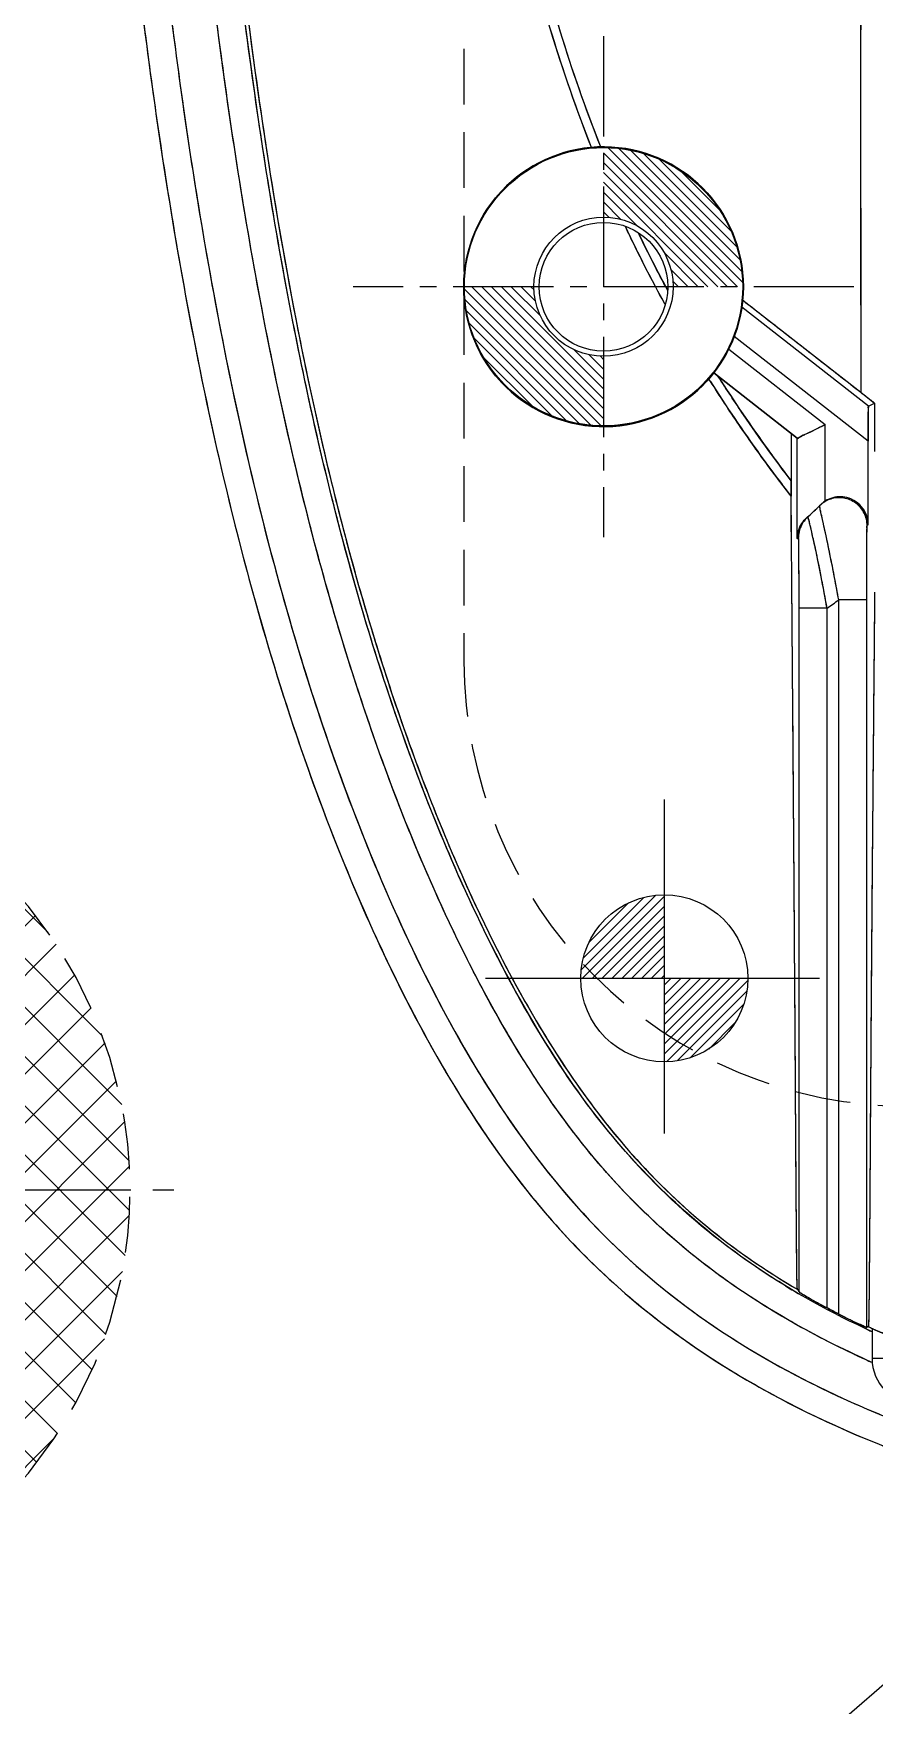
# Model space of a CAD drawing. Header units: millimetres. Extents: x 21466 to 22834, y -21631 to -20664.
# Drawn here: x 22131.31 to 22146.43, y -20914.8 to -20884.76 of the extents above; entities that cross this region are included whole.
import ezdxf

# ---------------------------------------------------------------- set-up
doc = ezdxf.new("R2010")
doc.units = ezdxf.units.MM
doc.header["$LTSCALE"] = 8
for name, pattern in [('CENTER2', [1.125, 0.75, -0.125, 0.125, -0.125]), ('HIDDEN', [0.375, 0.25, -0.125]), ('HIDDEN2', [0.1875, 0.125, -0.0625])]:
    doc.linetypes.add(name, pattern=pattern)
for name, color, linetype in [('Cav-cor', 30, 'Continuous'), ('PIN', 5, 'Continuous'), ('PRODUCT', 1, 'Continuous'), ('SP', 3, 'Continuous'), ('WT', 4, 'Continuous')]:
    doc.layers.add(name, color=color, linetype=linetype)

# ---------------------------------------------------------------- blocks, each defined once
blk = doc.blocks.new('20160825.183103')
at = {"layer": 'SP', "linetype": 'HIDDEN'}
for radius in [21.5, 20, 19]:
    blk.add_circle((0, 0), radius, dxfattribs=at)
blk = doc.blocks.new('20150513.114820')
at = {"layer": 'WT', "linetype": 'Continuous'}
h = blk.add_hatch(dxfattribs=at)
h.set_pattern_fill('ANSI37', color=125, scale=5, angle=270, style=0)
h.set_pattern_definition([(315, (23425.0146, -23957.4168), (0.441941738, 0.441941738), []), (45, (23425.0146, -23957.4168), (-0.441941738, 0.441941738), [])])
h.paths.add_polyline_path([(8, 0), (5.5, 0, 1), (-5.5, 0), (-8, 0, -1)])
h.paths.add_polyline_path([(-8, 0), (-5.5, 0, 0.414214), (0, -5.5, 0.414214), (5.5, 0), (8, 0, -0.414214), (0, -8, -0.414214)])
at = {"layer": 'WT', "color": 125, "linetype": 'CENTER2', "ltscale": 0.4}
for p, q in [((0, 8.788), (0, -8.788)), ((8.788, 0), (-8.788, 0))]:
    blk.add_line(p, q, dxfattribs=at)
at = {"layer": 'WT', "color": 125, "linetype": 'HIDDEN2'}
for radius in [8, 5.5, 4]:
    blk.add_circle((0, 0), radius, dxfattribs=at)

msp = doc.modelspace()

# ---------------------------------------------------------------- hatches: boundary and pattern name
at = {"layer": 'PIN', "linetype": 'Continuous'}
h = msp.add_hatch(dxfattribs=at)
h.set_pattern_fill('ANSI31', color=216, angle=270, style=0)
h.set_pattern_definition([(315, (22376.2652, -20583.67925), (0.088388348, 0.088388348), [])])
h.paths.add_polyline_path([(22141.556, -20891.808), (22141.556, -20890.558, -0.414214), (22140.306, -20889.308), (22139.056, -20889.308, 0.414214)])
h.paths.add_polyline_path([(22141.556, -20886.808), (22141.556, -20888.058, -0.414214), (22142.806, -20889.308), (22144.056, -20889.308, 0.414214)])
h = msp.add_hatch(dxfattribs=at)
h.set_pattern_fill('ANSI31', color=3, angle=270, style=0)
h.set_pattern_definition([(225, (22347.93004, -20887.49256), (-0.08838835, 0.08838835), [])])
h.paths.add_polyline_path([(22142.648, -20901.732), (22141.148, -20901.732, -0.414214), (22142.648, -20900.232)])
h.paths.add_polyline_path([(22142.648, -20903.232), (22142.648, -20901.732), (22144.148, -20901.732, -0.414214)])

# ---------------------------------------------------------------- linework, layer by layer
at = {"linetype": 'HIDDEN2'}
msp.add_lwpolyline([(22139.048, -20882.032), (22139.048, -20896.032, 0.414214), (22147.048, -20904.032), (22171.048, -20904.032, 0.414214), (22179.048, -20896.032), (22179.048, -20882.032, 0.414214), (22171.048, -20874.032), (22147.048, -20874.032, 0.414214)], format="xyb", close=True, dxfattribs=at)
at = {"color": 8, "linetype": 'HIDDEN', "ltscale": 5}
msp.add_circle((22160.048, -20930.532), 21, dxfattribs=at)
at = {"layer": 'Cav-cor', "color": 241}
for p, q in [((22141.506, -20886.796), (22141.489, -20886.752)), ((22144.057, -20889.547), (22144.042, -20889.675)), ((22146.315, -20891.451), (22144.042, -20889.675)), ((22144.057, -20889.547), (22146.177, -20891.203)), ((22146.31, -20892.085), (22143.903, -20890.204)), ((22143.805, -20890.427), (22145.541, -20891.783)), ((22145.038, -20892.029), (22143.536, -20890.855)), ((22143.478, -20891.009), (22143.448, -20890.961)), ((22146.177, -20891.203), (22146.425, -20891.397)), ((22146.315, -20891.451), (22146.425, -20891.397)), ((22146.425, -20891.397), (22146.426, -20892.27)), ((22145.359, -20891.872), (22145.541, -20891.783)), ((22145.541, -20893.158), (22145.541, -20891.783)), ((22144.927, -20891.942), (22144.927, -20892.792)), ((22145.038, -20893.833), (22145.038, -20892.029)), ((22145.197, -20891.951), (22145.359, -20891.872)), ((22146.31, -20893.584), (22146.31, -20892.085)), ((22144.93, -20893.459), (22144.928, -20893.071)), ((22144.934, -20893.971), (22144.93, -20893.459)), ((22145.069, -20907.367), (22145.069, -20895.084)), ((22145.572, -20895.084), (22145.069, -20895.084)), ((22145.572, -20907.652), (22145.572, -20895.084)), ((22145.781, -20907.762), (22145.781, -20894.932)), ((22146.284, -20894.932), (22145.781, -20894.932)), ((22146.284, -20908.003), (22146.284, -20894.932)), ((22145.069, -20907.367), (22145.045, -20907.324)), ((22146.308, -20907.987), (22146.284, -20908.003)), ((22146.38, -20908.026), (22146.38, -20908.564)), ((22146.417, -20908.038), (22146.516, -20908.083)), ((22146.383, -20908.633), (22146.352, -20908.619)), ((22146.782, -20908.564), (22146.38, -20908.564))]:
    msp.add_line(p, q, dxfattribs=at)
msp.add_lwpolyline([(22146.318, -20907.992), (22146.325, -20907.995), (22146.417, -20908.038)], dxfattribs=at)
msp.add_circle((22141.556, -20889.308), 1.156, dxfattribs=at)
for centre, radius, start, end in [((31210.046, -20883.32), 9063.872, 179.7976054, 180.0498302), ((22141.556, -20889.308), 2.513, 354.528, 351.6004), ((22163.566, -20878.103), 23.87, 205.0768, 207.037), ((22163.842, -20877.922), 24.036, 205.666, 208.4559), ((22164.382, -20877.687), 24.786, 207.0368, 208.8141), ((22165.526, -20877.004), 25.954, 212.417, 215.9631), ((22165.554, -20877.048), 26.12, 212.3096, 215.8154), ((22164.415, -20877.873), 24.714, 215.8096, 217.9517), ((22165.201, -20877.236), 25.554, 215.9722, 216.277), ((22164.206, -20877.97), 24.319, 216.2692, 217.5538), ((22181.54, -20892.85), 36.613, 179.9086, 180.3459), ((22141.556, -20889.308), 5.527, 311.4069, 314.8375), ((22145.807, -20893.583), 0.502, 0.0008, 134.8341), ((22145.551, -20893.838), 0.513, 131.4184, 179.494), ((22142.059, -20889.308), 6.029, 314.5987, 314.8338), ((22141.054, -20889.308), 6.03, 311.3649, 311.6431), ((22145.566, -20893.814), 0.506, 163.9339, 179.9542), ((22141.556, -20889.308), 7.035, 304.8066, 306.9144), ((22152.077, -20895.351), 13.941, 238.6501, 239.7537), ((22152.757, -20894.13), 15.313, 242.0139, 242.899), ((22153.292, -20893.042), 16.551, 244.9816, 245.2265), ((22153.316, -20892.985), 17.115, 244.9331, 245.1702), ((22153.449, -20892.696), 17.434, 245.172, 245.9757), ((22147.184, -20908.564), 0.804, 180, 270), ((22153.817, -20891.853), 19.157, 246.1484, 249.2557)]:
    msp.add_arc(centre, radius, start, end, dxfattribs=at)
msp.add_ellipse((22146.315, -20892.088), major_axis=(0, 0.638), ratio=0.006877, start_param=0.003354, end_param=1.565423, dxfattribs=at)
for points, knots in [([(22146.065, -20908.488), (22145.269, -20908.116), (22143.73, -20907.246), (22141.733, -20905.495), (22140.152, -20903.368), (22138.893, -20901.047), (22137.849, -20898.622), (22136.691, -20895.3), (22135.614, -20891.03), (22134.73, -20885.827), (22134.142, -20880.583), (22133.754, -20875.322), (22133.498, -20870.052), (22133.402, -20864.777), (22133.444, -20859.501), (22133.583, -20854.227), (22133.793, -20848.956), (22134.071, -20843.688), (22134.434, -20838.425), (22134.869, -20833.168), (22135.311, -20829.676), (22135.6, -20827.942)], [0, 0, 0, 0, 0.031234, 0.062449, 0.093671, 0.124913, 0.156162, 0.187414, 0.249903, 0.312404, 0.37491, 0.437419, 0.499929, 0.562438, 0.624948, 0.687458, 0.749968, 0.812478, 0.874988, 0.937497, 1, 1, 1, 1]), ([(22144.824, -20907.256), (22144.176, -20906.861), (22142.945, -20905.959), (22141.372, -20904.245), (22140.08, -20902.238), (22138.981, -20900.034), (22138.047, -20897.71), (22136.995, -20894.514), (22136.003, -20890.395), (22135.174, -20885.346), (22134.615, -20880.216), (22134.241, -20875.045), (22133.994, -20869.856), (22133.904, -20864.66), (22133.947, -20859.469), (22134.084, -20854.289), (22134.289, -20849.115), (22134.561, -20843.914), (22134.921, -20838.649), (22135.357, -20833.335), (22135.801, -20829.784), (22136.094, -20828.024)], [0, 0, 0, 0, 0.027716, 0.055414, 0.084495, 0.114671, 0.145292, 0.175947, 0.237555, 0.299887, 0.36281, 0.426049, 0.489333, 0.552638, 0.615909, 0.679039, 0.741982, 0.805137, 0.869342, 0.9348, 1, 1, 1, 1]), ([(22134.723, -20828.312), (22134.444, -20830.067), (22134.125, -20832.715), (22133.807, -20836.255), (22133.53, -20839.799), (22133.233, -20844.233), (22132.959, -20849.558), (22132.76, -20854.886), (22132.626, -20860.217), (22132.599, -20865.549), (22132.724, -20870.88), (22133.002, -20876.205), (22133.422, -20881.522), (22134.059, -20886.817), (22134.853, -20891.193), (22135.707, -20894.645), (22136.482, -20897.197), (22137.413, -20899.697), (22138.529, -20902.122), (22139.884, -20904.425), (22141.583, -20906.5), (22143.68, -20908.177), (22145.258, -20909.014), (22146.07, -20909.374)], [0, 0, 0, 0, 0.062494, 0.093745, 0.124996, 0.187497, 0.249998, 0.312499, 0.375, 0.437501, 0.500002, 0.562504, 0.625005, 0.687504, 0.749998, 0.78125, 0.812502, 0.843752, 0.875001, 0.906252, 0.937501, 0.968749, 1, 1, 1, 1]), ([(22134.181, -20828.531), (22133.863, -20830.59), (22133.518, -20833.698), (22133.174, -20837.85), (22132.872, -20842.006), (22132.562, -20847.204), (22132.302, -20853.449), (22132.127, -20859.696), (22132.091, -20865.946), (22132.268, -20872.195), (22132.646, -20878.433), (22133.142, -20883.62), (22133.73, -20887.745), (22134.284, -20890.821), (22134.975, -20893.87), (22135.837, -20896.875), (22136.906, -20899.814), (22138.221, -20902.652), (22139.599, -20904.875), (22140.943, -20906.472), (22142.459, -20907.905), (22144.651, -20909.349), (22147.541, -20910.563), (22150.573, -20911.351), (22154.709, -20911.905), (22157.84, -20911.928), (22159.922, -20911.929)], [0, 0, 0, 0, 0.062503, 0.093757, 0.125011, 0.187519, 0.250027, 0.312535, 0.375042, 0.437549, 0.500056, 0.56256, 0.593814, 0.625068, 0.656321, 0.687572, 0.718822, 0.750069, 0.781305, 0.796936, 0.812569, 0.843791, 0.875024, 0.906265, 0.937512, 1, 1, 1, 1]), ([(22134.169, -20854.095), (22134.09, -20856.432), (22133.974, -20861.105), (22133.989, -20868.119), (22134.239, -20873.959), (22134.561, -20878.623), (22134.876, -20882.116), (22135.294, -20885.598), (22135.843, -20889.062), (22136.552, -20892.497), (22137.469, -20895.884), (22138.453, -20898.64), (22139.405, -20900.776), (22140.221, -20902.33), (22141.161, -20903.814), (22142.271, -20905.18), (22143.568, -20906.371), (22144.54, -20907.028), (22145.045, -20907.324)], [0, 0, 0, 0, 0.124992, 0.249979, 0.374964, 0.437459, 0.499954, 0.562448, 0.624941, 0.687434, 0.749925, 0.812413, 0.843669, 0.874927, 0.906201, 0.937461, 0.968734, 1, 1, 1, 1]), ([(22141.339, -20886.805), (22141.078, -20886.139), (22140.609, -20884.785), (22140.045, -20882.714), (22139.582, -20880.619), (22139.183, -20878.512), (22138.83, -20876.398), (22138.522, -20874.28), (22138.261, -20872.156), (22138.06, -20870.03), (22137.954, -20867.901), (22137.97, -20865.086), (22138.316, -20861.624), (22139.177, -20858.279), (22140.249, -20855.788), (22140.923, -20854.624), (22141.294, -20854.068)], [0, 0, 0, 0, 0.063677, 0.127359, 0.191017, 0.254637, 0.318206, 0.38173, 0.445215, 0.508619, 0.57186, 0.634818, 0.759076, 0.880632, 0.940549, 1, 1, 1, 1]), ([(22141.489, -20886.752), (22140.967, -20885.428), (22140.351, -20883.376), (22139.739, -20880.597), (22139.343, -20878.5), (22138.994, -20876.397), (22138.69, -20874.289), (22138.431, -20872.176), (22138.231, -20870.059), (22138.124, -20867.942), (22138.134, -20865.831), (22138.275, -20863.739), (22138.65, -20861.012), (22139.486, -20857.713), (22140.677, -20855.263), (22141.414, -20854.15)], [0, 0, 0, 0, 0.127261, 0.190904, 0.254507, 0.318057, 0.38156, 0.445024, 0.508409, 0.571639, 0.634592, 0.697074, 0.75896, 0.880644, 1, 1, 1, 1]), ([(22145.038, -20892.029), (22145.039, -20892.029), (22145.044, -20892.025), (22145.051, -20892.023), (22145.065, -20892.016), (22145.092, -20892.003), (22145.137, -20891.98), (22145.175, -20891.962), (22145.197, -20891.951)], [0, 0, 0, 0, 0.018564, 0.070384, 0.154442, 0.269627, 0.586551, 1, 1, 1, 1]), ([(22145.781, -20894.932), (22145.747, -20894.743), (22145.679, -20894.384), (22145.579, -20893.895), (22145.499, -20893.526), (22145.453, -20893.327), (22145.44, -20893.258)], [0, 0, 0, 0, 0.337407, 0.641949, 0.877348, 1, 1, 1, 1]), ([(22145.572, -20895.084), (22145.538, -20894.893), (22145.471, -20894.531), (22145.372, -20894.043), (22145.29, -20893.688), (22145.249, -20893.502), (22145.231, -20893.444)], [0, 0, 0, 0, 0.348243, 0.659088, 0.891467, 1, 1, 1, 1]), ([(22146.284, -20894.932), (22146.284, -20894.856), (22146.284, -20894.706), (22146.284, -20894.483), (22146.285, -20894.27), (22146.286, -20894.073), (22146.287, -20893.92), (22146.288, -20893.812), (22146.289, -20893.743), (22146.29, -20893.687), (22146.289, -20893.643), (22146.294, -20893.618), (22146.29, -20893.604), (22146.293, -20893.601)], [0, 0, 0, 0, 0.171599, 0.33976, 0.500921, 0.651231, 0.785433, 0.844234, 0.895892, 0.9389, 0.971601, 0.99238, 1, 1, 1, 1]), ([(22145.069, -20895.084), (22145.069, -20894.944), (22145.069, -20894.676), (22145.068, -20894.305), (22145.064, -20894.023), (22145.065, -20893.869), (22145.061, -20893.818)], [0, 0, 0, 0, 0.331717, 0.636394, 0.87889, 1, 1, 1, 1]), ([(22145.045, -20907.324), (22145.041, -20907.318), (22145.036, -20907.283), (22145.032, -20907.169), (22145.029, -20906.935), (22145.025, -20906.592), (22145.022, -20906.179), (22145.019, -20905.736), (22145.016, -20905.278), (22145.011, -20904.651), (22145.006, -20903.862), (22145, -20902.917), (22144.994, -20901.98), (22144.986, -20900.755), (22144.975, -20899.251), (22144.962, -20897.474), (22144.948, -20895.718), (22144.938, -20894.554), (22144.934, -20893.971)], [0, 0, 0, 0, 0.001544, 0.007866, 0.025886, 0.053736, 0.085209, 0.118614, 0.153103, 0.188238, 0.259347, 0.330336, 0.400547, 0.469826, 0.605594, 0.73834, 0.869019, 1, 1, 1, 1]), ([(22146.427, -20894.795), (22146.422, -20895.35), (22146.411, -20896.462), (22146.396, -20898.147), (22146.384, -20899.572), (22146.375, -20900.74), (22146.368, -20901.644), (22146.361, -20902.566), (22146.354, -20903.505), (22146.349, -20904.297), (22146.345, -20904.935), (22146.342, -20905.414), (22146.339, -20905.889), (22146.335, -20906.356), (22146.332, -20906.808), (22146.329, -20907.231), (22146.325, -20907.559), (22146.323, -20907.771), (22146.318, -20907.896), (22146.321, -20907.945), (22146.313, -20907.989), (22146.309, -20907.988)], [0, 0, 0, 0, 0.126178, 0.252835, 0.383116, 0.450109, 0.518539, 0.588469, 0.659764, 0.732111, 0.768528, 0.804917, 0.841029, 0.876551, 0.911057, 0.943755, 0.972967, 0.984901, 0.993193, 0.999201, 1, 1, 1, 1]), ([(22145.069, -20907.367), (22145.072, -20907.372), (22145.09, -20907.378), (22145.119, -20907.4), (22145.169, -20907.428), (22145.233, -20907.465), (22145.308, -20907.508), (22145.422, -20907.572), (22145.511, -20907.62), (22145.572, -20907.652)], [0, 0, 0, 0, 0.024907, 0.090987, 0.192835, 0.323041, 0.474608, 0.641748, 1, 1, 1, 1]), ([(22145.781, -20907.762), (22145.842, -20907.792), (22145.931, -20907.837), (22146.045, -20907.893), (22146.121, -20907.929), (22146.185, -20907.959), (22146.23, -20907.98), (22146.257, -20907.991), (22146.271, -20907.998), (22146.279, -20908), (22146.283, -20908.003), (22146.284, -20908.003)], [0, 0, 0, 0, 0.364929, 0.534403, 0.686846, 0.815933, 0.915026, 0.951225, 0.977696, 0.994069, 1, 1, 1, 1]), ([(22146.782, -20908.201), (22146.732, -20908.18), (22146.66, -20908.149), (22146.568, -20908.108), (22146.507, -20908.081), (22146.457, -20908.059), (22146.421, -20908.043), (22146.401, -20908.035), (22146.389, -20908.029), (22146.385, -20908.028), (22146.38, -20908.025), (22146.38, -20908.026)], [0, 0, 0, 0, 0.368723, 0.539027, 0.691516, 0.820044, 0.918084, 0.953611, 0.979345, 0.994919, 1, 1, 1, 1])]:
    msp.add_open_spline(points, degree=3, knots=knots, dxfattribs=at)
at = {"layer": 'PIN', "color": 216, "linetype": 'CENTER2', "ltscale": 0.3}
for p, q in [((22141.556, -20884.808), (22141.556, -20893.808)), ((22146.056, -20889.308), (22137.056, -20889.308))]:
    msp.add_line(p, q, dxfattribs=at)
at = {"layer": 'PIN', "color": 3, "linetype": 'CENTER2'}
for p, q in [((22142.648, -20898.522), (22142.648, -20904.942)), ((22139.438, -20901.732), (22145.858, -20901.732))]:
    msp.add_line(p, q, dxfattribs=at)
at = {"layer": 'PIN', "color": 216}
for radius in [2.5, 1.25]:
    msp.add_circle((22141.556, -20889.308), radius, dxfattribs=at)
at = {"layer": 'PIN', "color": 3, "linetype": 'Continuous'}
msp.add_circle((22142.648, -20901.732), 1.5, dxfattribs=at)
at = {"layer": 'PRODUCT'}
for p, q in [((22146.315, -20891.451), (22144.042, -20889.675)), ((22146.31, -20892.085), (22143.903, -20890.204)), ((22143.805, -20890.427), (22145.541, -20891.783)), ((22143.536, -20890.855), (22145.038, -20892.029)), ((22146.315, -20891.451), (22146.425, -20891.397)), ((22145.541, -20893.158), (22145.541, -20891.783)), ((22145.038, -20893.833), (22145.038, -20892.029)), ((22146.31, -20893.584), (22146.31, -20892.085)), ((22145.572, -20895.084), (22145.069, -20895.084)), ((22145.069, -20907.367), (22145.069, -20895.084)), ((22145.572, -20907.652), (22145.572, -20895.084)), ((22146.284, -20894.932), (22145.781, -20894.932)), ((22145.781, -20907.762), (22145.781, -20894.932)), ((22146.284, -20908.003), (22146.284, -20894.932)), ((22145.069, -20907.367), (22145.045, -20907.324)), ((22146.308, -20907.987), (22146.284, -20908.003)), ((22146.308, -20907.987), (22146.318, -20907.992)), ((22146.38, -20908.026), (22146.38, -20908.564)), ((22146.782, -20908.564), (22146.38, -20908.564))]:
    msp.add_line(p, q, dxfattribs=at)
for radius in [2.512, 1.156]:
    msp.add_circle((22141.556, -20889.308), radius, dxfattribs=at)
for centre, radius, start, end in [((22141.556, -20889.308), 5.527, 311.6431, 314.6021), ((22141.556, -20889.308), 7.035, 304.8066, 306.9144), ((22147.184, -20908.564), 0.804, 180, 270)]:
    msp.add_arc(centre, radius, start, end, dxfattribs=at)
for points, start_tangent, end_tangent in [([(22134.311, -20827.717), (22133.992, -20829.822), (22133.757, -20831.681), (22133.578, -20833.318), (22133.435, -20834.808), (22133.311, -20836.228), (22133.195, -20837.651), (22133.082, -20839.141), (22132.966, -20840.759), (22132.846, -20842.564), (22132.722, -20844.593), (22132.6, -20846.828), (22132.483, -20849.241), (22132.374, -20851.844), (22132.274, -20854.697), (22132.186, -20857.881), (22132.124, -20861.504), (22132.122, -20865.605), (22132.221, -20870.163), (22132.455, -20875.125), (22132.816, -20880.052), (22133.286, -20884.501), (22133.855, -20888.385), (22134.524, -20891.845), (22135.29, -20894.934), (22136.141, -20897.668), (22137.047, -20900.038), (22138.074, -20902.24), (22139.46, -20904.574), (22141.21, -20906.706), (22143.257, -20908.399), (22145.655, -20909.738), (22148.04, -20910.647), (22150.253, -20911.222), (22152.412, -20911.584), (22154.701, -20911.803), (22157.236, -20911.908), (22160.048, -20911.929)], (-0.1643, -0.98641), (1, -0.000008)), ([(22134.806, -20827.8), (22134.49, -20829.891), (22134.256, -20831.739), (22134.078, -20833.369), (22133.935, -20834.854), (22133.811, -20836.27), (22133.696, -20837.69), (22133.583, -20839.178), (22133.467, -20840.793), (22133.348, -20842.596), (22133.224, -20844.623), (22133.101, -20846.854), (22132.985, -20849.264), (22132.876, -20851.864), (22132.776, -20854.713), (22132.689, -20857.893), (22132.627, -20861.509), (22132.625, -20865.6), (22132.723, -20870.146), (22132.956, -20875.095), (22133.317, -20880.008), (22133.785, -20884.439), (22134.35, -20888.301), (22135.014, -20891.737), (22135.774, -20894.799), (22136.615, -20897.504), (22137.51, -20899.843), (22138.52, -20902.009), (22139.874, -20904.29), (22141.567, -20906.352), (22143.539, -20907.983), (22145.864, -20909.281), (22148.19, -20910.168), (22150.356, -20910.73), (22152.477, -20911.086), (22154.734, -20911.302), (22157.246, -20911.405), (22160.048, -20911.427)], (-0.164304, -0.98641), (1, -0.000017)), ([(22146.151, -20908.528), (22144.756, -20907.801), (22143.344, -20906.847), (22142.228, -20905.872), (22141.342, -20904.906), (22140.624, -20903.961), (22140.003, -20903.01), (22139.411, -20901.974), (22138.825, -20900.814), (22138.246, -20899.521), (22137.673, -20898.07), (22137.11, -20896.45), (22136.568, -20894.653), (22136.052, -20892.664), (22135.568, -20890.466), (22135.123, -20888.048), (22134.719, -20885.382), (22134.36, -20882.424), (22134.047, -20879.111), (22133.777, -20875.343), (22133.561, -20871.058), (22133.442, -20866.566), (22133.427, -20862.319), (22133.477, -20858.583), (22133.559, -20855.338), (22133.659, -20852.418), (22133.775, -20849.598), (22133.911, -20846.765), (22134.068, -20843.976), (22134.239, -20841.302), (22134.421, -20838.758), (22134.615, -20836.304), (22134.845, -20833.781), (22135.157, -20830.986), (22135.6, -20827.942)], (-0.908159, 0.418625), (0.164404, 0.986393)), ([(22146.38, -20908.08), (22144.305, -20906.923), (22141.574, -20904.395), (22139.488, -20901.029), (22137.9, -20897.22), (22136.714, -20893.251), (22135.83, -20889.167), (22135.175, -20885.001), (22134.357, -20876.523), (22133.97, -20867.984), (22133.963, -20859.437), (22134.221, -20850.922), (22134.419, -20846.676), (22134.67, -20842.397), (22134.978, -20838.052), (22135.364, -20833.645), (22135.899, -20829.262), (22136.094, -20828.024)], (-0.908608, 0.417649), (0.164415, 0.986391)), ([(22146.23, -20851.302), (22146.206, -20857.487), (22146.191, -20864.026), (22146.183, -20869.621), (22146.179, -20874.429), (22146.177, -20879.416), (22146.176, -20885.149), (22146.177, -20891.203)], (-0.00473, -0.999989), (0.000493, -1)), ([(22134.169, -20854.095), (22134.106, -20856.113), (22134.057, -20858.071), (22134.021, -20859.973), (22133.998, -20861.825), (22133.99, -20863.632), (22133.996, -20865.416), (22134.019, -20867.201), (22134.059, -20868.99), (22134.116, -20870.765), (22134.192, -20872.564), (22134.291, -20874.464), (22134.42, -20876.527), (22134.587, -20878.791), (22134.808, -20881.271), (22135.103, -20883.96), (22135.505, -20886.882), (22136.065, -20890.085), (22136.854, -20893.563), (22137.894, -20897.03), (22139.111, -20900.104), (22140.436, -20902.647), (22141.852, -20904.647), (22143.394, -20906.175), (22145.045, -20907.324)], (-0.03392, -0.999425), (0.862269, -0.50645)), ([(22141.339, -20886.805), (22140.612, -20884.713), (22139.964, -20882.306), (22139.383, -20879.556), (22138.843, -20876.431), (22138.35, -20872.851), (22138.005, -20868.837), (22138.042, -20864.756), (22138.5, -20861.216), (22139.25, -20858.321), (22140.205, -20855.966), (22141.294, -20854.068)], (-0.365411, 0.930846), (0.555167, 0.831739)), ([(22141.506, -20886.796), (22140.778, -20884.719), (22140.13, -20882.323), (22139.55, -20879.583), (22139.012, -20876.462), (22138.525, -20872.914), (22138.177, -20868.9), (22138.209, -20864.807), (22138.656, -20861.295), (22139.394, -20858.405), (22140.338, -20856.049), (22141.414, -20854.15)], (-0.368199, 0.929747), (0.552028, 0.833825)), ([(22142.652, -20889.608), (22142.305, -20888.954), (22141.946, -20888.22)], (-0.480912, 0.876769), (-0.423736, 0.905786)), ([(22142.71, -20889.375), (22142.443, -20888.869), (22142.197, -20888.373)], (-0.476267, 0.879301), (-0.434609, 0.900619)), ([(22144.057, -20889.547), (22144.109, -20889.588)], (0.788161, -0.615469), (0.788162, -0.615467)), ([(22144.109, -20889.588), (22144.759, -20890.096), (22145.466, -20890.648), (22146.177, -20891.203)], (0.788162, -0.615467), (0.788199, -0.61542)), ([(22144.927, -20892.792), (22144.507, -20892.229), (22144.07, -20891.607), (22143.617, -20890.918)], (-0.609622, 0.792692), (-0.536206, 0.844087)), ([(22144.928, -20893.071), (22144.452, -20892.442), (22143.958, -20891.74), (22143.448, -20890.961)], (-0.615204, 0.788368), (-0.532812, 0.846234)), ([(22146.177, -20891.203), (22146.26, -20891.267), (22146.343, -20891.332), (22146.383, -20891.363)], (0.788199, -0.61542), (0.78858, -0.614932)), ([(22146.31, -20892.085), (22146.31, -20891.878), (22146.311, -20891.697), (22146.312, -20891.563), (22146.313, -20891.479), (22146.315, -20891.451)], (0, 1), (0.898794, 0.438371)), ([(22146.383, -20891.363), (22146.425, -20891.397)], (0.78858, -0.614932), (0.788662, -0.614827)), ([(22146.425, -20891.397), (22146.425, -20891.451)], (0.000511, -1), (0.000514, -1)), ([(22146.425, -20891.451), (22146.426, -20891.687), (22146.426, -20891.978), (22146.426, -20892.27)], (0.000514, -1), (0.000558, -1)), ([(22145.038, -20892.029), (22145.082, -20892.007), (22145.197, -20891.951), (22145.359, -20891.872), (22145.541, -20891.783)], (0.788011, -0.615661), (0.898794, 0.438371)), ([(22144.927, -20891.942), (22144.927, -20892.028)], (-0.000538, -1), (-0.000543, -1)), ([(22144.927, -20892.028), (22144.927, -20892.224)], (-0.000543, -1), (-0.000553, -1)), ([(22144.927, -20892.224), (22144.927, -20892.508), (22144.927, -20892.792)], (-0.000553, -1), (-0.000581, -1)), ([(22144.928, -20893.071), (22144.927, -20892.993), (22144.927, -20892.898), (22144.927, -20892.792)], (-0.006979, 0.999976), (0.000581, 1)), ([(22144.933, -20893.834), (22144.928, -20893.071)], (-0.007475, 0.999972), (-0.006979, 0.999976)), ([(22145.781, -20894.932), (22145.708, -20894.539), (22145.642, -20894.204), (22145.584, -20893.925), (22145.536, -20893.698), (22145.497, -20893.522), (22145.469, -20893.392), (22145.45, -20893.306), (22145.44, -20893.258), (22145.437, -20893.243)], (-0.178998, 0.98385), (0.703798, 0.710401)), ([(22146.293, -20893.601), (22146.238, -20893.374), (22146.087, -20893.195), (22145.871, -20893.105), (22145.638, -20893.122), (22145.437, -20893.243)], (-0.000075, 1), (-0.712001, -0.702179)), ([(22145.453, -20893.227), (22145.496, -20893.189)], (0.709109, 0.705099), (0.784756, 0.619805)), ([(22145.496, -20893.189), (22145.541, -20893.158)], (0.784756, 0.619805), (0.847464, 0.530853)), ([(22145.703, -20893.092), (22145.541, -20893.158)], (-0.977878, -0.209178), (-0.847464, -0.530853)), ([(22146.191, -20893.259), (22146.054, -20893.146), (22145.882, -20893.087), (22145.703, -20893.092)], (-0.646707, 0.762738), (-0.977878, -0.209178)), ([(22146.31, -20893.584), (22146.279, -20893.411), (22146.191, -20893.259)], (0, 1), (-0.646707, 0.762738)), ([(22145.038, -20893.833), (22145.06, -20893.689), (22145.12, -20893.56), (22145.212, -20893.454)], (0.008659, 0.999963), (0.750032, 0.661402)), ([(22145.229, -20893.438), (22145.138, -20893.546), (22145.08, -20893.674), (22145.06, -20893.814)], (-0.747299, -0.664488), (0.000068, -1)), ([(22145.572, -20895.084), (22145.514, -20894.766), (22145.461, -20894.487), (22145.413, -20894.248), (22145.371, -20894.046), (22145.334, -20893.878), (22145.303, -20893.742), (22145.278, -20893.635), (22145.259, -20893.555), (22145.246, -20893.499), (22145.237, -20893.464), (22145.229, -20893.438), (22145.227, -20893.441)], (-0.172577, 0.984996), (-0.593081, -0.805143)), ([(22146.284, -20894.932), (22146.284, -20894.633), (22146.285, -20894.373), (22146.286, -20894.153), (22146.287, -20893.973), (22146.288, -20893.83), (22146.289, -20893.724), (22146.29, -20893.653), (22146.293, -20893.601)], (0, 1), (0.706572, 0.707642)), ([(22146.293, -20893.601), (22146.31, -20893.584)], (0.712001, 0.702178), (0.709114, 0.705094)), ([(22144.934, -20893.971), (22144.933, -20893.834)], (-0.007547, 0.999972), (-0.007475, 0.999972)), ([(22145.038, -20893.833), (22145.053, -20893.82), (22145.06, -20893.814)], (0.750516, 0.660852), (0.743244, 0.66902)), ([(22145.069, -20895.084), (22145.069, -20894.845), (22145.069, -20894.633), (22145.068, -20894.45), (22145.067, -20894.294), (22145.066, -20894.162), (22145.065, -20894.055), (22145.065, -20893.97), (22145.064, -20893.906), (22145.063, -20893.862), (22145.062, -20893.834), (22145.06, -20893.814)], (0.000001, 1), (-0.748671, -0.662941)), ([(22144.943, -20895.085), (22144.941, -20894.845), (22144.934, -20893.971)], (-0.007899, 0.999969), (-0.007547, 0.999972)), ([(22146.427, -20894.795), (22146.425, -20894.934)], (-0.00877, -0.999962), (-0.008855, -0.999961)), ([(22145.032, -20907.141), (22145.028, -20906.802), (22145.023, -20906.327), (22145.019, -20905.749), (22145.014, -20905.084), (22145.009, -20904.338), (22145.004, -20903.516), (22144.999, -20902.624), (22144.992, -20901.66), (22144.985, -20900.608), (22144.977, -20899.492), (22144.969, -20898.431), (22144.962, -20897.474), (22144.955, -20896.58), (22144.948, -20895.711), (22144.943, -20895.085)], (-0.033208, 0.999448), (-0.007899, 0.999969)), ([(22146.425, -20894.934), (22146.415, -20896.06), (22146.405, -20897.186), (22146.396, -20898.208), (22146.388, -20899.145), (22146.38, -20900.006), (22146.374, -20900.803), (22146.368, -20901.543), (22146.363, -20902.231), (22146.359, -20902.87), (22146.355, -20903.462), (22146.351, -20904.01), (22146.348, -20904.517), (22146.345, -20904.985), (22146.342, -20905.416), (22146.339, -20905.81), (22146.337, -20906.17), (22146.334, -20906.495), (22146.332, -20906.788), (22146.33, -20907.048), (22146.328, -20907.277), (22146.326, -20907.475), (22146.324, -20907.641)], (-0.008855, -0.999961), (-0.012479, -0.999922)), ([(22145.045, -20907.324), (22145.038, -20907.29), (22145.032, -20907.141)], (-0.496404, 0.868092), (-0.033208, 0.999448)), ([(22145.069, -20907.367), (22145.105, -20907.39), (22145.21, -20907.452), (22145.373, -20907.544), (22145.572, -20907.652)], (0.497714, -0.867341), (0.883046, -0.469286)), ([(22145.781, -20907.762), (22145.572, -20907.652)], (-0.89019, 0.45559), (-0.883046, 0.469286)), ([(22146.324, -20907.641), (22146.322, -20907.774), (22146.321, -20907.868), (22146.319, -20907.923), (22146.317, -20907.953), (22146.316, -20907.97), (22146.309, -20907.988)], (-0.012479, -0.999922), (-0.995308, 0.096756)), ([(22145.781, -20907.762), (22145.979, -20907.86), (22146.141, -20907.939), (22146.247, -20907.987), (22146.284, -20908.003)], (0.89019, -0.45559), (0.843303, 0.537439)), ([(22146.318, -20907.992), (22146.382, -20908.022)], (0.906163, -0.422928), (0.907952, -0.419073)), ([(22146.4, -20908.032), (22146.38, -20908.026)], (-0.810428, 0.585839), (0, -1)), ([(22146.625, -20908.133), (22146.494, -20908.075), (22146.409, -20908.038), (22146.4, -20908.032)], (-0.90451, 0.426453), (-0.810428, 0.585839)), ([(22146.352, -20908.619), (22146.151, -20908.528)], (-0.91336, 0.407154), (-0.908159, 0.418625)), ([(22146.383, -20908.633), (22146.352, -20908.619)], (-0.914145, 0.405388), (-0.91336, 0.407154))]:
    msp.add_spline(points, degree=3, dxfattribs=dict(at, start_tangent=start_tangent, end_tangent=end_tangent))

# ---------------------------------------------------------------- block references
at = {"layer": 'SP'}
msp.add_blockref('20160825.183103', (22114.048, -20930.532), dxfattribs=at)
at = {"layer": 'WT', "xscale": -1, "rotation": 90}
msp.add_blockref('20150513.114820', (22125.048, -20905.532), dxfattribs=at)

doc.saveas('drawing.dxf')
